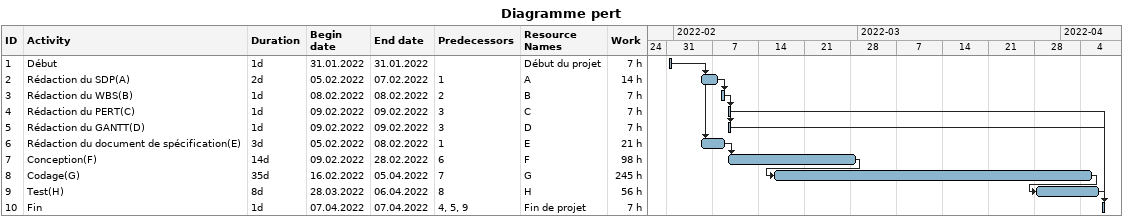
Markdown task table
Diagramme pert

| ID | Task | Duration | Start | Finish | Predecessors | Resources | Work (h) |
|---|---|---|---|---|---|---|---|
| 1 | Début | 1d | 2022-01-31 | 2022-01-31 |  | Début du projet | 7 |
| 2 | Rédaction du SDP(A) | 2d | 2022-02-05 | 2022-02-07 | 1 | A | 14 |
| 3 | Rédaction du WBS(B) | 1d | 2022-02-08 | 2022-02-08 | 2 | B | 7 |
| 4 | Rédaction du PERT(C) | 1d | 2022-02-09 | 2022-02-09 | 3 | C | 7 |
| 5 | Rédaction du GANTT(D) | 1d | 2022-02-09 | 2022-02-09 | 3 | D | 7 |
| 6 | Rédaction du document de spécification(E) | 3d | 2022-02-05 | 2022-02-08 | 1 | E | 21 |
| 7 | Conception(F) | 14d | 2022-02-09 | 2022-02-28 | 6 | F | 98 |
| 8 | Codage(G) | 35d | 2022-02-16 | 2022-04-05 | 7 | G | 245 |
| 9 | Test(H) | 8d | 2022-03-28 | 2022-04-06 | 8 | H | 56 |
| 10 | Fin | 1d | 2022-04-07 | 2022-04-07 | 4, 5, 9 | Fin de projet | 7 |
